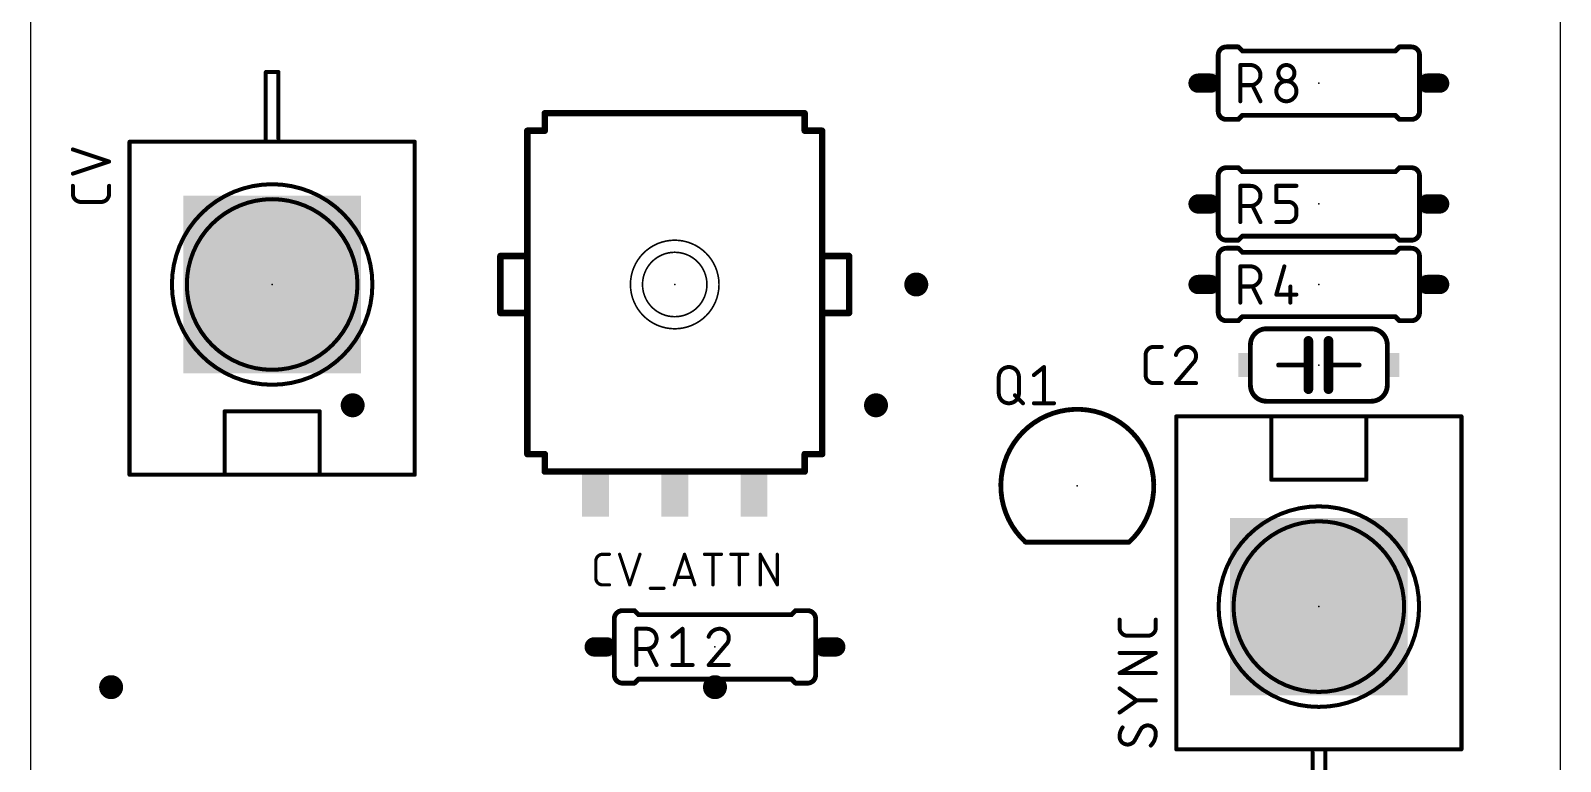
# Model space of a CAD drawing. Extents: x 0 to 48, y 0 to 102.
# Drawn here: x 0 to 48.26, y 51 to 74.05 of the extents above; entities that cross this region are included whole.
import ezdxf

# ---------------------------------------------------------------- set-up
doc = ezdxf.new("R2010")
doc.units = 0
for name, color, linetype in [('18', 110, 'CONTINUOUS'), ('20', 31, 'CONTINUOUS'), ('21', 253, 'CONTINUOUS'), ('23', 53, 'CONTINUOUS'), ('25', 253, 'CONTINUOUS'), ('41', 12, 'CONTINUOUS'), ('51', 253, 'CONTINUOUS')]:
    doc.layers.add(name, color=color, linetype=linetype)

# ---------------------------------------------------------------- blocks, each defined once
blk = doc.blocks.new('RECT')
blk.add_solid([(-0.5, -0.5), (0.5, -0.5), (-0.5, 0.5), (0.5, 0.5)])
blk = doc.blocks.new('ROUNDV')
at = {"const_width": 0.5}
blk.add_lwpolyline([(0, -0.25, 1), (0, 0.25, 1), (0, -0.25)], format="xyb", dxfattribs=at)

msp = doc.modelspace()

# ---------------------------------------------------------------- linework, layer by layer
at = {"layer": '20'}
for p, q in [((0, 99.06), (0, 0)), ((48.26, 0), (48.26, 99.06))]:
    msp.add_line(p, q, dxfattribs=at)
at = {"layer": '21'}
for points, const_width in [([(37.719, 73.533, 0.4142), (37.465, 73.279)], 0.1524), ([(37.719, 73.5711, 1), (37.719, 73.4949)], 0.0762), ([(37.719, 73.4949, 1), (37.719, 73.5711)], 0.0762), ([(38.1269, 73.5599, 1), (38.0731, 73.5061)], 0.0762), ([(38.1, 73.4949, 1), (38.1, 73.5711)], 0.0762), ([(38.227, 73.4441, 1), (38.227, 73.3679)], 0.0762), ([(38.2001, 73.3791, 1), (38.2539, 73.4329)], 0.0762), ([(43.0261, 73.4329, 1), (43.0799, 73.3791)], 0.0762), ([(43.053, 73.3679, 1), (43.053, 73.4441)], 0.0762), ([(43.18, 73.5711, 1), (43.18, 73.4949)], 0.0762), ([(43.2069, 73.5061, 1), (43.1531, 73.5599)], 0.0762), ([(43.815, 73.279, 0.4142), (43.561, 73.533)], 0.1524), ([(43.561, 73.5711, 1), (43.561, 73.4949)], 0.0762), ([(43.561, 73.4949, 1), (43.561, 73.5711)], 0.0762), ([(37.4269, 73.279, 1), (37.5031, 73.279)], 0.0762), ([(43.7769, 73.279, 1), (43.8531, 73.279)], 0.0762), ([(7.42, 72.7718, 1), (7.42, 72.7083)], 0.0635), ([(7.4517, 72.74, 1), (7.3883, 72.74)], 0.0635), ([(7.8518, 72.74, 1), (7.7883, 72.74)], 0.0635), ([(7.82, 72.7083, 1), (7.82, 72.7718)], 0.0635), ([(16.22, 71.4908, 1), (16.22, 71.3892)], 0.1016), ([(16.2708, 71.44, 1), (16.1692, 71.44)], 0.1016), ([(24.4708, 71.44, 1), (24.3692, 71.44)], 0.1016), ([(24.42, 71.3892, 1), (24.42, 71.4908)], 0.1016), ([(37.465, 71.501, 0.4142), (37.719, 71.247)], 0.1524), ([(37.5031, 71.501, 1), (37.4269, 71.501)], 0.0762), ([(38.227, 71.4121, 1), (38.227, 71.3359)], 0.0762), ([(38.2539, 71.3471, 1), (38.2001, 71.4009)], 0.0762), ([(43.0799, 71.4009, 1), (43.0261, 71.3471)], 0.0762), ([(43.053, 71.3359, 1), (43.053, 71.4121)], 0.0762), ([(43.561, 71.247, 0.4142), (43.815, 71.501)], 0.1524), ([(43.8531, 71.501, 1), (43.7769, 71.501)], 0.0762), ([(15.67, 70.9408, 1), (15.67, 70.8392)], 0.1016), ([(15.7208, 70.89, 1), (15.6192, 70.89)], 0.1016), ([(16.22, 70.8392, 1), (16.22, 70.9408)], 0.1016), ([(24.42, 70.9408, 1), (24.42, 70.8392)], 0.1016), ([(25.0208, 70.89, 1), (24.9192, 70.89)], 0.1016), ([(24.97, 70.8392, 1), (24.97, 70.9408)], 0.1016), ([(37.719, 71.2851, 1), (37.719, 71.2089)], 0.0762), ([(37.719, 71.2089, 1), (37.719, 71.2851)], 0.0762), ([(38.0731, 71.2739, 1), (38.1269, 71.2201)], 0.0762), ([(38.1, 71.2089, 1), (38.1, 71.2851)], 0.0762), ([(43.18, 71.2851, 1), (43.18, 71.2089)], 0.0762), ([(43.1531, 71.2201, 1), (43.2069, 71.2739)], 0.0762), ([(43.561, 71.2851, 1), (43.561, 71.2089)], 0.0762), ([(43.561, 71.2089, 1), (43.561, 71.2851)], 0.0762), ([(3.1518, 70.54, 1), (3.0882, 70.54)], 0.0635), ([(3.12, 70.5718, 1), (3.12, 70.5083)], 0.0635), ([(7.42, 70.5718, 1), (7.42, 70.5083)], 0.0635), ([(7.3883, 70.54, 1), (7.4517, 70.54)], 0.0635), ([(7.42, 70.5083, 1), (7.42, 70.5718)], 0.0635), ([(7.7883, 70.64, 1), (7.8518, 70.64)], 0.0635), ([(12.1518, 70.54, 1), (12.0883, 70.54)], 0.0635), ([(12.12, 70.5083, 1), (12.12, 70.5718)], 0.0635), ([(16.1692, 70.89, 1), (16.2708, 70.89)], 0.1016), ([(24.3692, 70.89, 1), (24.4708, 70.89)], 0.1016), ([(37.719, 69.723, 0.4142), (37.465, 69.469)], 0.1524), ([(37.4269, 69.469, 1), (37.5031, 69.469)], 0.0762), ([(37.719, 69.7611, 1), (37.719, 69.6849)], 0.0762), ([(37.719, 69.6849, 1), (37.719, 69.7611)], 0.0762), ([(38.1269, 69.7499, 1), (38.0731, 69.6961)], 0.0762), ([(38.1, 69.6849, 1), (38.1, 69.7611)], 0.0762), ([(38.227, 69.6341, 1), (38.227, 69.5579)], 0.0762), ([(38.2001, 69.5691, 1), (38.2539, 69.6229)], 0.0762), ([(43.0261, 69.6229, 1), (43.0799, 69.5691)], 0.0762), ([(43.053, 69.5579, 1), (43.053, 69.6341)], 0.0762), ([(43.18, 69.7611, 1), (43.18, 69.6849)], 0.0762), ([(43.2069, 69.6961, 1), (43.1531, 69.7499)], 0.0762), ([(43.815, 69.469, 0.4142), (43.561, 69.723)], 0.1524), ([(43.561, 69.7611, 1), (43.561, 69.6849)], 0.0762), ([(43.561, 69.6849, 1), (43.561, 69.7611)], 0.0762), ([(43.7769, 69.469, 1), (43.8531, 69.469)], 0.0762), ([(7.62, 62.8777, 1), (7.62, 69.2023, 1), (7.62, 62.8777)], 0.127), ([(7.62, 63.3493, 1), (7.62, 68.7307, 1), (7.62, 63.3493)], 0.127), ([(15.6192, 68.69, 1), (15.7208, 68.69)], 0.1016), ([(24.9192, 68.69, 1), (25.0208, 68.69)], 0.1016), ([(37.465, 67.691, 0.4142), (37.719, 67.437)], 0.1524), ([(37.5031, 67.691, 1), (37.4269, 67.691)], 0.0762), ([(38.227, 67.6021, 1), (38.227, 67.5259)], 0.0762), ([(38.2539, 67.5371, 1), (38.2001, 67.5909)], 0.0762), ([(43.0799, 67.5909, 1), (43.0261, 67.5371)], 0.0762), ([(43.053, 67.5259, 1), (43.053, 67.6021)], 0.0762), ([(43.561, 67.437, 0.4142), (43.815, 67.691)], 0.1524), ([(43.8531, 67.691, 1), (43.7769, 67.691)], 0.0762), ([(20.32, 64.643, 1), (20.32, 67.437, 1), (20.32, 64.643)], 0.0508), ([(20.32, 65.024, 1), (20.32, 67.056, 1), (20.32, 65.024)], 0.0508), ([(37.719, 67.183, 0.4142), (37.465, 66.929)], 0.1524), ([(37.719, 67.4751, 1), (37.719, 67.3989)], 0.0762), ([(37.719, 67.2211, 1), (37.719, 67.1449)], 0.0762), ([(37.719, 67.3989, 1), (37.719, 67.4751)], 0.0762), ([(37.719, 67.1449, 1), (37.719, 67.2211)], 0.0762), ([(38.0731, 67.4639, 1), (38.1269, 67.4101)], 0.0762), ([(38.1269, 67.2099, 1), (38.0731, 67.1561)], 0.0762), ([(38.1, 67.3989, 1), (38.1, 67.4751)], 0.0762), ([(38.1, 67.1449, 1), (38.1, 67.2211)], 0.0762), ([(38.227, 67.0941, 1), (38.227, 67.0179)], 0.0762), ([(38.2001, 67.0291, 1), (38.2539, 67.0829)], 0.0762), ([(43.0261, 67.0829, 1), (43.0799, 67.0291)], 0.0762), ([(43.053, 67.0179, 1), (43.053, 67.0941)], 0.0762), ([(43.18, 67.4751, 1), (43.18, 67.3989)], 0.0762), ([(43.18, 67.2211, 1), (43.18, 67.1449)], 0.0762), ([(43.1531, 67.4101, 1), (43.2069, 67.4639)], 0.0762), ([(43.2069, 67.1561, 1), (43.1531, 67.2099)], 0.0762), ([(43.561, 67.4751, 1), (43.561, 67.3989)], 0.0762), ([(43.815, 66.929, 0.4142), (43.561, 67.183)], 0.1524), ([(43.561, 67.2211, 1), (43.561, 67.1449)], 0.0762), ([(43.561, 67.3989, 1), (43.561, 67.4751)], 0.0762), ([(43.561, 67.1449, 1), (43.561, 67.2211)], 0.0762), ([(37.4269, 66.929, 1), (37.5031, 66.929)], 0.0762), ([(43.7769, 66.929, 1), (43.8531, 66.929)], 0.0762), ([(37.465, 65.151, 0.4142), (37.719, 64.897)], 0.1524), ([(37.5031, 65.151, 1), (37.4269, 65.151)], 0.0762), ([(43.561, 64.897, 0.4142), (43.815, 65.151)], 0.1524), ([(43.8531, 65.151, 1), (43.7769, 65.151)], 0.0762), ([(37.719, 64.9351, 1), (37.719, 64.8589)], 0.0762), ([(37.719, 64.8589, 1), (37.719, 64.9351)], 0.0762), ([(38.0731, 64.9239, 1), (38.1269, 64.8701)], 0.0762), ([(38.1, 64.8589, 1), (38.1, 64.9351)], 0.0762), ([(38.227, 65.0621, 1), (38.227, 64.9859)], 0.0762), ([(38.2539, 64.9971, 1), (38.2001, 65.0509)], 0.0762), ([(38.989, 64.643, 0.4142), (38.481, 64.135)], 0.1524), ([(38.989, 64.6811, 1), (38.989, 64.6049)], 0.0762), ([(38.989, 64.6049, 1), (38.989, 64.6811)], 0.0762), ([(42.799, 64.135, 0.4142), (42.291, 64.643)], 0.1524), ([(42.291, 64.6811, 1), (42.291, 64.6049)], 0.0762), ([(42.291, 64.6049, 1), (42.291, 64.6811)], 0.0762), ([(43.0799, 65.0509, 1), (43.0261, 64.9971)], 0.0762), ([(43.053, 64.9859, 1), (43.053, 65.0621)], 0.0762), ([(43.18, 64.9351, 1), (43.18, 64.8589)], 0.0762), ([(43.1531, 64.8701, 1), (43.2069, 64.9239)], 0.0762), ([(43.561, 64.9351, 1), (43.561, 64.8589)], 0.0762), ([(43.561, 64.8589, 1), (43.561, 64.9351)], 0.0762), ([(40.386, 64.262, 1), (40.2336, 64.262)], 0.1524), ([(41.021, 64.262, 1), (40.8686, 64.262)], 0.1524), ([(15.7208, 63.89, 1), (15.6192, 63.89)], 0.1016), ([(25.0208, 63.89, 1), (24.9192, 63.89)], 0.1016), ([(38.4429, 64.135, 1), (38.5191, 64.135)], 0.0762), ([(42.7609, 64.135, 1), (42.8371, 64.135)], 0.0762), ([(39.37, 63.5381, 1), (39.37, 63.4619)], 0.0762), ([(40.386, 63.5, 1), (40.2336, 63.5)], 0.1524), ([(40.2336, 63.5, 1), (40.386, 63.5)], 0.1524), ([(40.3098, 63.4619, 1), (40.3098, 63.5381)], 0.0762), ([(41.021, 63.5, 1), (40.8686, 63.5)], 0.1524), ([(40.8686, 63.5, 1), (41.021, 63.5)], 0.1524), ([(40.9448, 63.5381, 1), (40.9448, 63.4619)], 0.0762), ([(41.91, 63.4619, 1), (41.91, 63.5381)], 0.0762), ([(38.481, 62.865, 0.4142), (38.989, 62.357)], 0.1524), ([(38.5191, 62.865, 1), (38.4429, 62.865)], 0.0762), ([(40.2336, 62.738, 1), (40.386, 62.738)], 0.1524), ([(40.8686, 62.738, 1), (41.021, 62.738)], 0.1524), ([(42.291, 62.357, 0.4142), (42.799, 62.865)], 0.1524), ([(42.8371, 62.865, 1), (42.7609, 62.865)], 0.0762), ([(38.989, 62.3951, 1), (38.989, 62.3189)], 0.0762), ([(38.989, 62.3189, 1), (38.989, 62.3951)], 0.0762), ([(42.291, 62.3951, 1), (42.291, 62.3189)], 0.0762), ([(42.291, 62.3189, 1), (42.291, 62.3951)], 0.0762), ([(6.12, 62.0718, 1), (6.12, 62.0083)], 0.0635), ([(6.1517, 62.04, 1), (6.0883, 62.04)], 0.0635), ([(9.1518, 62.04, 1), (9.0883, 62.04)], 0.0635), ([(9.12, 62.0083, 1), (9.12, 62.0718)], 0.0635), ([(32.0511, 61.8998, 0.5417), (31.389, 57.912)], 0.1524), ([(32.0664, 61.8649, 1), (32.0358, 61.9347)], 0.0762), ([(34.651, 57.912, 0.5417), (33.9889, 61.8998)], 0.1524), ([(34.0042, 61.9347, 1), (33.9736, 61.8649)], 0.0762), ([(36.1718, 61.88, 1), (36.1082, 61.88)], 0.0635), ([(36.14, 61.9118, 1), (36.14, 61.8483)], 0.0635), ([(39.1718, 61.88, 1), (39.1082, 61.88)], 0.0635), ([(39.14, 61.9118, 1), (39.14, 61.8483)], 0.0635), ([(39.14, 61.8483, 1), (39.14, 61.9118)], 0.0635), ([(42.1718, 61.88, 1), (42.1082, 61.88)], 0.0635), ([(42.14, 61.9118, 1), (42.14, 61.8483)], 0.0635), ([(42.14, 61.8483, 1), (42.14, 61.9118)], 0.0635), ([(45.1718, 61.88, 1), (45.1082, 61.88)], 0.0635), ([(45.14, 61.8483, 1), (45.14, 61.9118)], 0.0635), ([(15.67, 60.7408, 1), (15.67, 60.6392)], 0.1016), ([(15.6192, 60.69, 1), (15.7208, 60.69)], 0.1016), ([(16.2708, 60.69, 1), (16.1692, 60.69)], 0.1016), ([(16.22, 60.6392, 1), (16.22, 60.7408)], 0.1016), ([(24.42, 60.7408, 1), (24.42, 60.6392)], 0.1016), ([(24.4708, 60.69, 1), (24.3692, 60.69)], 0.1016), ([(24.9192, 60.69, 1), (25.0208, 60.69)], 0.1016), ([(24.97, 60.6392, 1), (24.97, 60.7408)], 0.1016), ([(3.0882, 60.04, 1), (3.1518, 60.04)], 0.0635), ([(3.12, 60.0718, 1), (3.12, 60.0083)], 0.0635), ([(6.12, 60.0718, 1), (6.12, 60.0083)], 0.0635), ([(6.0883, 60.04, 1), (6.1517, 60.04)], 0.0635), ([(6.12, 60.0083, 1), (6.12, 60.0718)], 0.0635), ([(9.12, 60.0718, 1), (9.12, 60.0083)], 0.0635), ([(9.0883, 60.04, 1), (9.1518, 60.04)], 0.0635), ([(9.12, 60.0083, 1), (9.12, 60.0718)], 0.0635), ([(12.0883, 60.04, 1), (12.1518, 60.04)], 0.0635), ([(12.12, 60.0083, 1), (12.12, 60.0718)], 0.0635), ([(16.22, 60.1908, 1), (16.22, 60.0892)], 0.1016), ([(16.1692, 60.14, 1), (16.2708, 60.14)], 0.1016), ([(24.3692, 60.14, 1), (24.4708, 60.14)], 0.1016), ([(24.42, 60.0892, 1), (24.42, 60.1908)], 0.1016), ([(39.1082, 59.88, 1), (39.1718, 59.88)], 0.0635), ([(39.14, 59.9118, 1), (39.14, 59.8483)], 0.0635), ([(42.1082, 59.88, 1), (42.1718, 59.88)], 0.0635), ([(42.14, 59.8483, 1), (42.14, 59.9118)], 0.0635), ([(40.64, 52.7177, 1), (40.64, 59.0423, 1), (40.64, 52.7177)], 0.127), ([(40.64, 53.1893, 1), (40.64, 58.5707, 1), (40.64, 53.1893)], 0.127), ([(31.389, 57.9501, 1), (31.389, 57.8739)], 0.0762), ([(31.3632, 57.8839, 1), (31.4148, 57.9401)], 0.0762), ([(34.6252, 57.9401, 1), (34.6768, 57.8839)], 0.0762), ([(34.651, 57.8739, 1), (34.651, 57.9501)], 0.0762), ([(18.669, 55.753, 0.4142), (18.415, 55.499)], 0.1524), ([(18.3769, 55.499, 1), (18.4531, 55.499)], 0.0762), ([(18.669, 55.7911, 1), (18.669, 55.7149)], 0.0762), ([(18.669, 55.7149, 1), (18.669, 55.7911)], 0.0762), ([(19.0769, 55.7799, 1), (19.0231, 55.7261)], 0.0762), ([(19.05, 55.7149, 1), (19.05, 55.7911)], 0.0762), ([(19.177, 55.6641, 1), (19.177, 55.5879)], 0.0762), ([(19.1501, 55.5991, 1), (19.2039, 55.6529)], 0.0762), ([(23.9761, 55.6529, 1), (24.0299, 55.5991)], 0.0762), ([(24.003, 55.5879, 1), (24.003, 55.6641)], 0.0762), ([(24.13, 55.7911, 1), (24.13, 55.7149)], 0.0762), ([(24.1569, 55.7261, 1), (24.1031, 55.7799)], 0.0762), ([(24.765, 55.499, 0.4142), (24.511, 55.753)], 0.1524), ([(24.511, 55.7911, 1), (24.511, 55.7149)], 0.0762), ([(24.511, 55.7149, 1), (24.511, 55.7911)], 0.0762), ([(24.7269, 55.499, 1), (24.8031, 55.499)], 0.0762), ([(18.415, 53.721, 0.4142), (18.669, 53.467)], 0.1524), ([(18.4531, 53.721, 1), (18.3769, 53.721)], 0.0762), ([(19.177, 53.6321, 1), (19.177, 53.5559)], 0.0762), ([(19.2039, 53.5671, 1), (19.1501, 53.6209)], 0.0762), ([(24.0299, 53.6209, 1), (23.9761, 53.5671)], 0.0762), ([(24.003, 53.5559, 1), (24.003, 53.6321)], 0.0762), ([(24.511, 53.467, 0.4142), (24.765, 53.721)], 0.1524), ([(24.8031, 53.721, 1), (24.7269, 53.721)], 0.0762), ([(18.669, 53.5051, 1), (18.669, 53.4289)], 0.0762), ([(18.669, 53.4289, 1), (18.669, 53.5051)], 0.0762), ([(19.0231, 53.4939, 1), (19.0769, 53.4401)], 0.0762), ([(19.05, 53.4289, 1), (19.05, 53.5051)], 0.0762), ([(24.13, 53.5051, 1), (24.13, 53.4289)], 0.0762), ([(24.1031, 53.4401, 1), (24.1569, 53.4939)], 0.0762), ([(24.511, 53.5051, 1), (24.511, 53.4289)], 0.0762), ([(24.511, 53.4289, 1), (24.511, 53.5051)], 0.0762), ([(36.1082, 51.38, 1), (36.1718, 51.38)], 0.0635), ([(36.14, 51.4118, 1), (36.14, 51.3483)], 0.0635), ([(40.4718, 51.28, 1), (40.4083, 51.28)], 0.0635), ([(40.84, 51.4118, 1), (40.84, 51.3483)], 0.0635), ([(40.8718, 51.38, 1), (40.8083, 51.38)], 0.0635), ([(40.84, 51.3483, 1), (40.84, 51.4118)], 0.0635), ([(45.1082, 51.38, 1), (45.1718, 51.38)], 0.0635), ([(45.14, 51.3483, 1), (45.14, 51.4118)], 0.0635)]:
    msp.add_lwpolyline(points, format="xyb", dxfattribs=dict(at, const_width=const_width))
for points, const_width in [([(37.719, 73.533), (38.1, 73.533)], 0.1524), ([(38.227, 73.406), (38.1, 73.533)], 0.1524), ([(43.053, 73.406), (38.227, 73.406)], 0.1524), ([(43.053, 73.406), (43.18, 73.533)], 0.1524), ([(43.561, 73.533), (43.18, 73.533)], 0.1524), ([(7.82, 72.74), (7.42, 72.74)], 0.127), ([(7.42, 72.74), (7.42, 70.54)], 0.127), ([(7.82, 70.64), (7.82, 72.74)], 0.127), ([(16.22, 71.44), (24.42, 71.44)], 0.2032), ([(16.22, 71.44), (16.22, 70.89)], 0.2032), ([(24.42, 70.89), (24.42, 71.44)], 0.2032), ([(38.227, 71.374), (38.1, 71.247)], 0.1524), ([(43.053, 71.374), (38.227, 71.374)], 0.1524), ([(43.053, 71.374), (43.18, 71.247)], 0.1524), ([(16.22, 70.89), (15.67, 70.89)], 0.2032), ([(15.67, 68.69), (15.67, 70.89)], 0.2032), ([(24.97, 70.89), (24.42, 70.89)], 0.2032), ([(24.97, 70.89), (24.97, 68.69)], 0.2032), ([(37.719, 71.247), (38.1, 71.247)], 0.1524), ([(43.561, 71.247), (43.18, 71.247)], 0.1524), ([(7.42, 70.54), (3.12, 70.54)], 0.127), ([(3.12, 70.54), (3.12, 60.04)], 0.127), ([(12.12, 70.54), (7.42, 70.54)], 0.127), ([(12.12, 60.04), (12.12, 70.54)], 0.127), ([(37.719, 69.723), (38.1, 69.723)], 0.1524), ([(38.227, 69.596), (38.1, 69.723)], 0.1524), ([(38.227, 69.596), (43.053, 69.596)], 0.1524), ([(43.053, 69.596), (43.18, 69.723)], 0.1524), ([(43.561, 69.723), (43.18, 69.723)], 0.1524), ([(38.227, 67.564), (38.1, 67.437)], 0.1524), ([(38.227, 67.564), (43.053, 67.564)], 0.1524), ([(43.053, 67.564), (43.18, 67.437)], 0.1524), ([(37.719, 67.437), (38.1, 67.437)], 0.1524), ([(37.719, 67.183), (38.1, 67.183)], 0.1524), ([(38.227, 67.056), (38.1, 67.183)], 0.1524), ([(38.227, 67.056), (43.053, 67.056)], 0.1524), ([(43.053, 67.056), (43.18, 67.183)], 0.1524), ([(43.561, 67.437), (43.18, 67.437)], 0.1524), ([(43.561, 67.183), (43.18, 67.183)], 0.1524), ([(37.719, 64.897), (38.1, 64.897)], 0.1524), ([(38.227, 65.024), (38.1, 64.897)], 0.1524), ([(38.227, 65.024), (43.053, 65.024)], 0.1524), ([(38.989, 64.643), (42.291, 64.643)], 0.1524), ([(43.053, 65.024), (43.18, 64.897)], 0.1524), ([(43.561, 64.897), (43.18, 64.897)], 0.1524), ([(40.3098, 63.5), (40.3098, 64.262)], 0.3048), ([(40.9448, 63.5), (40.9448, 64.262)], 0.3048), ([(15.67, 60.69), (15.67, 63.89)], 0.2032), ([(24.97, 63.89), (24.97, 60.69)], 0.2032), ([(39.37, 63.5), (40.3098, 63.5)], 0.1524), ([(40.3098, 62.738), (40.3098, 63.5)], 0.3048), ([(40.9448, 62.738), (40.9448, 63.5)], 0.3048), ([(41.91, 63.5), (40.9448, 63.5)], 0.1524), ([(38.989, 62.357), (42.291, 62.357)], 0.1524), ([(9.12, 62.04), (6.12, 62.04)], 0.127), ([(6.12, 62.04), (6.12, 60.04)], 0.127), ([(9.12, 60.04), (9.12, 62.04)], 0.127), ([(36.14, 61.88), (39.14, 61.88)], 0.127), ([(36.14, 61.88), (36.14, 51.38)], 0.127), ([(39.14, 61.88), (42.14, 61.88)], 0.127), ([(39.14, 61.88), (39.14, 59.88)], 0.127), ([(42.14, 61.88), (45.14, 61.88)], 0.127), ([(42.14, 59.88), (42.14, 61.88)], 0.127), ([(45.14, 51.38), (45.14, 61.88)], 0.127), ([(15.67, 60.69), (16.22, 60.69)], 0.2032), ([(16.22, 60.69), (16.22, 60.14)], 0.2032), ([(24.42, 60.69), (24.97, 60.69)], 0.2032), ([(24.42, 60.14), (24.42, 60.69)], 0.2032), ([(6.12, 60.04), (3.12, 60.04)], 0.127), ([(9.12, 60.04), (6.12, 60.04)], 0.127), ([(12.12, 60.04), (9.12, 60.04)], 0.127), ([(24.42, 60.14), (16.22, 60.14)], 0.2032), ([(39.14, 59.88), (42.14, 59.88)], 0.127), ([(31.389, 57.912), (34.651, 57.912)], 0.1524), ([(18.669, 55.753), (19.05, 55.753)], 0.1524), ([(19.177, 55.626), (19.05, 55.753)], 0.1524), ([(19.177, 55.626), (24.003, 55.626)], 0.1524), ([(24.003, 55.626), (24.13, 55.753)], 0.1524), ([(24.511, 55.753), (24.13, 55.753)], 0.1524), ([(19.177, 53.594), (19.05, 53.467)], 0.1524), ([(19.177, 53.594), (24.003, 53.594)], 0.1524), ([(24.003, 53.594), (24.13, 53.467)], 0.1524), ([(18.669, 53.467), (19.05, 53.467)], 0.1524), ([(24.511, 53.467), (24.13, 53.467)], 0.1524), ([(36.14, 51.38), (40.84, 51.38)], 0.127), ([(40.44, 51.28), (40.44, 49.18)], 0.127), ([(40.84, 51.38), (45.14, 51.38)], 0.127), ([(40.84, 49.18), (40.84, 51.38)], 0.127)]:
    msp.add_lwpolyline(points, dxfattribs=dict(at, const_width=const_width))
at = {"layer": '23'}
for p in [(40.64, 72.39), (40.64, 68.58), (7.62, 66.04), (20.32, 66.04), (40.64, 66.04), (40.64, 63.5), (33.02, 59.69), (40.64, 55.88), (21.59, 54.61)]:
    msp.add_point(p, dxfattribs=at)
at = {"layer": '25'}
for points, const_width in [([(38.1953, 72.9615, 1), (38.1317, 72.9615)], 0.0635), ([(38.1635, 72.9933, 1), (38.1635, 72.9297)], 0.0635), ([(38.481, 72.9933, 1), (38.481, 72.9297)], 0.0635), ([(38.481, 72.3265, 1), (38.481, 72.9615)], 0.127), ([(38.481, 72.9297, 1), (38.481, 72.9933)], 0.0635), ([(39.8697, 72.7075, 1), (39.3617, 72.7075)], 0.127), ([(38.1635, 72.3583, 1), (38.1635, 72.2948)], 0.0635), ([(38.481, 72.3583, 1), (38.481, 72.2948)], 0.0635), ([(38.481, 72.2948, 1), (38.481, 72.3583)], 0.0635), ([(38.5729, 72.3407, 1), (38.5161, 72.3123)], 0.0635), ([(39.9332, 72.136, 1), (39.2982, 72.136)], 0.127), ([(39.3617, 72.7075, 1), (39.8697, 72.7075)], 0.127), ([(39.3935, 72.7075, 1), (39.33, 72.7075)], 0.0635), ([(39.33, 72.7075, 1), (39.3935, 72.7075)], 0.0635), ([(39.9015, 72.7075, 1), (39.838, 72.7075)], 0.0635), ([(39.838, 72.7075, 1), (39.9015, 72.7075)], 0.0635), ([(39.2982, 72.136, 1), (39.9332, 72.136)], 0.127), ([(39.33, 72.136, 1), (39.2665, 72.136)], 0.0635), ([(39.2665, 72.136, 1), (39.33, 72.136)], 0.0635), ([(39.965, 72.136, 1), (39.9015, 72.136)], 0.0635), ([(39.9015, 72.136, 1), (39.965, 72.136)], 0.0635), ([(38.1317, 71.8185, 1), (38.1953, 71.8185)], 0.0635), ([(38.7701, 71.8043, 1), (38.8269, 71.8327)], 0.0635), ([(1.3435, 70.3284, 1), (1.3235, 70.2681)], 0.0635), ([(2.4665, 69.8871, 1), (2.4865, 69.9474)], 0.0635), ([(2.4865, 69.8871, 1), (2.4665, 69.9474)], 0.0635), ([(1.3235, 69.5664, 1), (1.3435, 69.5061)], 0.0635), ([(1.3653, 69.1515, 1), (1.3018, 69.1515)], 0.0635), ([(2.5083, 69.1515, 1), (2.4447, 69.1515)], 0.0635), ([(38.1953, 69.1515, 1), (38.1317, 69.1515)], 0.0635), ([(38.1635, 69.1833, 1), (38.1635, 69.1197)], 0.0635), ([(38.481, 69.1833, 1), (38.481, 69.1197)], 0.0635), ([(38.481, 68.5165, 1), (38.481, 69.1515)], 0.127), ([(38.481, 69.1197, 1), (38.481, 69.1833)], 0.0635), ([(39.2982, 69.1833, 1), (39.2982, 69.1197)], 0.0635), ([(39.33, 69.1515, 1), (39.2665, 69.1515)], 0.0635), ([(39.9332, 69.1197, 1), (39.9332, 69.1833)], 0.0635), ([(1.3335, 68.8975, 0.4142), (1.5875, 68.6435)], 0.127), ([(1.3653, 68.8975, 1), (1.3018, 68.8975)], 0.0635), ([(1.3018, 68.8975, 1), (1.3653, 68.8975)], 0.0635), ([(1.5875, 68.6753, 1), (1.5875, 68.6118)], 0.0635), ([(1.5875, 68.6118, 1), (1.5875, 68.6753)], 0.0635), ([(2.2225, 68.6435, 0.4142), (2.4765, 68.8975)], 0.127), ([(2.2225, 68.6753, 1), (2.2225, 68.6118)], 0.0635), ([(2.2225, 68.6118, 1), (2.2225, 68.6753)], 0.0635), ([(2.5083, 68.8975, 1), (2.4447, 68.8975)], 0.0635), ([(2.4447, 68.8975, 1), (2.5083, 68.8975)], 0.0635), ([(38.1635, 68.5483, 1), (38.1635, 68.4848)], 0.0635), ([(38.481, 68.5483, 1), (38.481, 68.4848)], 0.0635), ([(38.481, 68.4848, 1), (38.481, 68.5483)], 0.0635), ([(38.5729, 68.5307, 1), (38.5161, 68.5023)], 0.0635), ([(39.2982, 68.6753, 1), (39.2982, 68.6118)], 0.0635), ([(39.2665, 68.6435, 1), (39.33, 68.6435)], 0.0635), ([(39.9332, 68.3895, 0.4142), (39.6792, 68.6435)], 0.127), ([(39.6792, 68.6753, 1), (39.6792, 68.6118)], 0.0635), ([(39.6792, 68.6118, 1), (39.6792, 68.6753)], 0.0635), ([(38.7701, 67.9943, 1), (38.8269, 68.0227)], 0.0635), ([(39.2982, 68.0403, 1), (39.2982, 67.9767)], 0.0635), ([(39.6792, 68.0403, 1), (39.6792, 67.9767)], 0.0635), ([(39.6792, 68.0085, 0.4142), (39.9332, 68.2625)], 0.127), ([(39.6792, 67.9767, 1), (39.6792, 68.0403)], 0.0635), ([(39.965, 68.3895, 1), (39.9015, 68.3895)], 0.0635), ([(39.9015, 68.3895, 1), (39.965, 68.3895)], 0.0635), ([(39.965, 68.2625, 1), (39.9015, 68.2625)], 0.0635), ([(39.9015, 68.2625, 1), (39.965, 68.2625)], 0.0635), ([(38.1317, 68.0085, 1), (38.1953, 68.0085)], 0.0635), ([(38.1953, 66.6115, 1), (38.1317, 66.6115)], 0.0635), ([(38.1635, 66.6433, 1), (38.1635, 66.5798)], 0.0635), ([(38.481, 65.9765, 1), (38.481, 66.6115)], 0.127), ([(38.481, 66.6433, 1), (38.481, 66.5798)], 0.0635), ([(38.481, 66.5798, 1), (38.481, 66.6433)], 0.0635), ([(39.5827, 66.6028, 1), (39.5217, 66.6202)], 0.0635), ([(38.1635, 66.0083, 1), (38.1635, 65.9447)], 0.0635), ([(38.481, 66.0083, 1), (38.481, 65.9447)], 0.0635), ([(38.481, 65.9447, 1), (38.481, 66.0083)], 0.0635), ([(38.5729, 65.9907, 1), (38.5161, 65.9623)], 0.0635), ([(39.2982, 65.7542, 1), (39.2982, 65.6907)], 0.0635), ([(39.2677, 65.7312, 1), (39.3287, 65.7138)], 0.0635), ([(39.7745, 65.9765, 1), (39.711, 65.9765)], 0.0635), ([(39.9332, 65.6907, 1), (39.9332, 65.7542)], 0.0635), ([(38.1317, 65.4685, 1), (38.1953, 65.4685)], 0.0635), ([(38.7701, 65.4543, 1), (38.8269, 65.4827)], 0.0635), ([(39.711, 65.4685, 1), (39.7745, 65.4685)], 0.0635), ([(35.4293, 64.0715, 0.4142), (35.1753, 63.8175)], 0.127), ([(35.207, 63.8175, 1), (35.1435, 63.8175)], 0.0635), ([(35.1435, 63.8175, 1), (35.207, 63.8175)], 0.0635), ([(35.4293, 64.1033, 1), (35.4293, 64.0397)], 0.0635), ([(35.4293, 64.0397, 1), (35.4293, 64.1033)], 0.0635), ([(35.6833, 64.0397, 1), (35.6833, 64.1033)], 0.0635), ([(36.4808, 64.0715, 0.3252), (36.1315, 63.8175)], 0.127), ([(36.1013, 63.8273, 1), (36.1617, 63.8077)], 0.0635), ([(36.4808, 64.1033, 1), (36.4808, 64.0397)], 0.0635), ([(36.7665, 63.7858, 0.4142), (36.4808, 64.0715)], 0.127), ([(36.4807, 64.0397, 1), (36.4808, 64.1033)], 0.0635), ([(36.6713, 63.5635, 0.2053), (36.7665, 63.7858)], 0.127), ([(36.7347, 63.7858, 1), (36.7983, 63.7858)], 0.0635), ([(36.7982, 63.7858, 1), (36.7348, 63.7857)], 0.0635), ([(31.1785, 63.119, 1), (30.5435, 63.119)], 0.127), ([(31.6297, 63.2073, 1), (31.6694, 63.1577)], 0.0635), ([(31.9988, 63.4365, 1), (31.9353, 63.4365)], 0.0635), ([(31.9869, 63.4117, 1), (31.9472, 63.4613)], 0.0635), ([(35.1753, 63.1825, 0.4142), (35.4293, 62.9285)], 0.127), ([(35.207, 63.1825, 1), (35.1435, 63.1825)], 0.0635), ([(36.6494, 63.5865, 1), (36.6931, 63.5405)], 0.0635), ([(36.6954, 63.5429, 1), (36.6471, 63.5841)], 0.0635), ([(30.5753, 63.119, 1), (30.5118, 63.119)], 0.0635), ([(30.5118, 63.119, 1), (30.5753, 63.119)], 0.0635), ([(31.2103, 63.119, 1), (31.1468, 63.119)], 0.0635), ([(31.1468, 63.119, 1), (31.2103, 63.119)], 0.0635), ([(35.1435, 63.1825, 1), (35.207, 63.1825)], 0.0635), ([(35.4293, 62.9603, 1), (35.4293, 62.8967)], 0.0635), ([(35.4293, 62.8967, 1), (35.4293, 62.9603)], 0.0635), ([(35.6833, 62.8967, 1), (35.6833, 62.9603)], 0.0635), ([(36.1315, 62.9603, 1), (36.1315, 62.8967)], 0.0635), ([(36.1073, 62.9491, 1), (36.1557, 62.9079)], 0.0635), ([(36.7665, 62.8967, 1), (36.7665, 62.9603)], 0.0635), ([(30.5435, 62.611, 1), (31.1785, 62.611)], 0.127), ([(30.5753, 62.611, 1), (30.5118, 62.611)], 0.0635), ([(30.5118, 62.611, 1), (30.5753, 62.611)], 0.0635), ([(31.074, 62.57, 1), (31.029, 62.525)], 0.0635), ([(31.2103, 62.611, 1), (31.1468, 62.611)], 0.0635), ([(31.1468, 62.611, 1), (31.2103, 62.611)], 0.0635), ([(31.283, 62.271, 1), (31.328, 62.316)], 0.0635), ([(31.6496, 62.3253, 1), (31.6496, 62.2617)], 0.0635), ([(31.9353, 62.2935, 1), (31.9988, 62.2935)], 0.0635), ([(32.2846, 62.2617, 1), (32.2846, 62.3253)], 0.0635), ([(18.0453, 57.531, 0.4142), (17.8308, 57.3165)], 0.1016), ([(18.0453, 57.5564, 1), (18.0453, 57.5056)], 0.0508), ([(18.0453, 57.5056, 1), (18.0453, 57.5564)], 0.0508), ([(18.2598, 57.5056, 1), (18.2598, 57.5564)], 0.0508), ([(18.6044, 57.539, 1), (18.5562, 57.523)], 0.0508), ([(19.2479, 57.523, 1), (19.1997, 57.539)], 0.0508), ([(20.6544, 57.539, 1), (20.6062, 57.523)], 0.0508), ([(20.6544, 57.523, 1), (20.6062, 57.539)], 0.0508), ([(21.2583, 57.5564, 1), (21.2583, 57.5056)], 0.0508), ([(21.5518, 57.531, 1), (21.501, 57.531)], 0.0508), ([(21.7945, 57.5056, 1), (21.7945, 57.5564)], 0.0508), ([(22.0904, 57.5564, 1), (22.0904, 57.5056)], 0.0508), ([(22.3839, 57.531, 1), (22.3331, 57.531)], 0.0508), ([(22.6266, 57.5056, 1), (22.6266, 57.5564)], 0.0508), ([(23.0439, 57.531, 1), (22.9931, 57.531)], 0.0508), ([(23.0407, 57.5433, 1), (22.9963, 57.5187)], 0.0508), ([(23.5801, 57.531, 1), (23.5293, 57.531)], 0.0508), ([(17.8562, 57.3165, 1), (17.8054, 57.3165)], 0.0508), ([(17.8054, 57.3165, 1), (17.8562, 57.3165)], 0.0508), ([(17.8308, 56.7803, 0.4142), (18.0453, 56.5658)], 0.1016), ([(17.8562, 56.7803, 1), (17.8054, 56.7803)], 0.0508), ([(17.8054, 56.7803, 1), (17.8562, 56.7803)], 0.0508), ([(18.0453, 56.5912, 1), (18.0453, 56.5404)], 0.0508), ([(18.0453, 56.5404, 1), (18.0453, 56.5912)], 0.0508), ([(18.2598, 56.5404, 1), (18.2598, 56.5912)], 0.0508), ([(18.878, 56.5738, 1), (18.9262, 56.5578)], 0.0508), ([(18.878, 56.5578, 1), (18.9262, 56.5738)], 0.0508), ([(19.5517, 56.484, 1), (19.5517, 56.4332)], 0.0508), ([(19.9807, 56.4332, 1), (19.9807, 56.484)], 0.0508), ([(20.2844, 56.5738, 1), (20.3326, 56.5578)], 0.0508), ([(20.389, 56.8325, 1), (20.389, 56.7817)], 0.0508), ([(20.8716, 56.7817, 1), (20.8716, 56.8325)], 0.0508), ([(20.9279, 56.5578, 1), (20.9761, 56.5738)], 0.0508), ([(21.501, 56.5658, 1), (21.5518, 56.5658)], 0.0508), ([(22.3331, 56.5658, 1), (22.3839, 56.5658)], 0.0508), ([(22.9931, 56.5658, 1), (23.0439, 56.5658)], 0.0508), ([(23.5293, 56.5658, 1), (23.5801, 56.5658)], 0.0508), ([(23.5325, 56.5535, 1), (23.5769, 56.5781)], 0.0508), ([(34.3853, 55.4699, 1), (34.3218, 55.4699)], 0.0635), ([(35.5283, 55.4699, 1), (35.4648, 55.4699)], 0.0635), ([(19.1135, 55.2133, 1), (19.1135, 55.1497)], 0.0635), ([(19.1453, 55.1815, 1), (19.0818, 55.1815)], 0.0635), ([(19.431, 54.5465, 1), (19.431, 55.1815)], 0.127), ([(19.431, 55.2133, 1), (19.431, 55.1497)], 0.0635), ([(19.431, 55.1497, 1), (19.431, 55.2133)], 0.0635), ([(20.5975, 55.1815, 1), (20.534, 55.1815)], 0.0635), ([(20.5855, 55.1567, 1), (20.5459, 55.2063)], 0.0635), ([(21.7405, 55.1815, 0.3252), (21.3912, 54.9275)], 0.127), ([(22.0262, 54.8957, 0.4142), (21.7405, 55.1815)], 0.127), ([(21.7405, 55.2133, 1), (21.7405, 55.1497)], 0.0635), ([(21.7405, 55.1497, 1), (21.7405, 55.2133)], 0.0635), ([(34.3535, 55.2159, 0.4142), (34.6075, 54.9619)], 0.127), ([(34.3853, 55.2159, 1), (34.3218, 55.2159)], 0.0635), ([(34.3218, 55.2159, 1), (34.3853, 55.2159)], 0.0635), ([(34.6075, 54.9936, 1), (34.6075, 54.9301)], 0.0635), ([(34.6075, 54.9301, 1), (34.6075, 54.9936)], 0.0635), ([(35.2425, 54.9619, 0.4142), (35.4965, 55.2159)], 0.127), ([(35.2425, 54.9936, 1), (35.2425, 54.9301)], 0.0635), ([(35.2425, 54.9301, 1), (35.2425, 54.9936)], 0.0635), ([(35.5283, 55.2159, 1), (35.4648, 55.2159)], 0.0635), ([(35.4648, 55.2159, 1), (35.5283, 55.2159)], 0.0635), ([(19.1135, 54.5783, 1), (19.1135, 54.5147)], 0.0635), ([(19.431, 54.5783, 1), (19.431, 54.5147)], 0.0635), ([(19.431, 54.5147, 1), (19.431, 54.5783)], 0.0635), ([(19.5229, 54.5607, 1), (19.4661, 54.5323)], 0.0635), ([(20.2284, 54.9523, 1), (20.268, 54.9027)], 0.0635), ([(21.361, 54.9373, 1), (21.4214, 54.9177)], 0.0635), ([(21.931, 54.6735, 0.2053), (22.0262, 54.8957)], 0.127), ([(21.9091, 54.6965, 1), (21.9529, 54.6505)], 0.0635), ([(21.9552, 54.6529, 1), (21.9068, 54.6941)], 0.0635), ([(22.058, 54.8958, 1), (21.9945, 54.8957)], 0.0635), ([(21.9945, 54.8957, 1), (22.058, 54.8957)], 0.0635), ([(19.0818, 54.0385, 1), (19.1453, 54.0385)], 0.0635), ([(19.7201, 54.0243, 1), (19.7769, 54.0527)], 0.0635), ([(20.2482, 54.0703, 1), (20.2482, 54.0067)], 0.0635), ([(20.534, 54.0385, 1), (20.5975, 54.0385)], 0.0635), ([(20.8832, 54.0067, 1), (20.8832, 54.0703)], 0.0635), ([(21.3912, 54.0703, 1), (21.3912, 54.0067)], 0.0635), ([(21.367, 54.0591, 1), (21.4154, 54.0179)], 0.0635), ([(22.0262, 54.0067, 1), (22.0262, 54.0703)], 0.0635), ([(34.3535, 54.4513, 1), (34.3535, 54.3877)], 0.0635), ([(35.5119, 54.3917, 1), (35.4811, 54.4473)], 0.0635), ([(35.4965, 54.3877, 1), (35.4965, 54.4513)], 0.0635), ([(34.3535, 53.8163, 1), (34.3535, 53.7527)], 0.0635), ([(34.3381, 53.8123, 1), (34.3689, 53.7567)], 0.0635), ([(35.4965, 53.7527, 1), (35.4965, 53.8163)], 0.0635), ([(34.3718, 53.3278, 1), (34.3352, 53.276)], 0.0635), ([(34.8933, 52.9527, 1), (34.8933, 52.8892)], 0.0635), ([(34.9116, 52.895, 1), (34.8749, 52.9468)], 0.0635), ([(34.8749, 52.895, 1), (34.9116, 52.9468)], 0.0635), ([(35.4965, 52.8892, 1), (35.4965, 52.9527)], 0.0635), ([(34.3352, 52.5658, 1), (34.3718, 52.514)], 0.0635), ([(34.4488, 52.07, 0.1623), (34.3535, 51.7843)], 0.127), ([(34.4741, 52.0509, 1), (34.4234, 52.0891)], 0.0635), ([(35.2425, 52.1335, 0.2656), (35.0203, 52.0065)], 0.127), ([(35.2425, 52.1653, 1), (35.2425, 52.1018)], 0.0635), ([(35.4965, 51.8795, 0.4142), (35.2425, 52.1335)], 0.127), ([(35.2425, 52.1018, 1), (35.2425, 52.1653)], 0.0635), ([(34.3535, 51.7843, 0.4142), (34.6075, 51.5303)], 0.127), ([(34.3853, 51.7843, 1), (34.3218, 51.7843)], 0.0635), ([(34.3218, 51.7842, 1), (34.3853, 51.7843)], 0.0635), ([(34.6075, 51.5303, 0.2656), (34.8298, 51.6573)], 0.127), ([(34.8019, 51.6725, 1), (34.8576, 51.642)], 0.0635), ([(34.8571, 51.6411, 1), (34.8024, 51.6734)], 0.0635), ([(34.9929, 52.0226, 1), (35.0476, 51.9904)], 0.0635), ([(35.0481, 51.9913, 1), (34.9924, 52.0217)], 0.0635), ([(35.3377, 51.4985, 0.2), (35.4965, 51.8795)], 0.127), ([(35.5283, 51.8795, 1), (35.4648, 51.8795)], 0.0635), ([(35.4648, 51.8795, 1), (35.5283, 51.8795)], 0.0635), ([(34.6075, 51.562, 1), (34.6075, 51.4985)], 0.0635), ([(34.6075, 51.4985, 1), (34.6075, 51.562)], 0.0635), ([(35.3154, 51.521, 1), (35.3601, 51.476)], 0.0635)]:
    msp.add_lwpolyline(points, format="xyb", dxfattribs=dict(at, const_width=const_width))
for points, const_width in [([(38.1635, 71.8185), (38.1635, 72.9615)], 0.127), ([(38.1635, 72.9615), (38.481, 72.9615)], 0.127), ([(38.481, 72.3265), (38.1635, 72.3265)], 0.127), ([(38.7985, 71.8185), (38.5445, 72.3265)], 0.127), ([(2.4765, 69.9172), (1.3335, 70.2982)], 0.127), ([(1.3335, 69.5362), (2.4765, 69.9172)], 0.127), ([(1.3335, 68.8975), (1.3335, 69.1515)], 0.127), ([(2.4765, 69.1515), (2.4765, 68.8975)], 0.127), ([(38.1635, 68.0085), (38.1635, 69.1515)], 0.127), ([(38.1635, 69.1515), (38.481, 69.1515)], 0.127), ([(39.2982, 68.6435), (39.2982, 69.1515)], 0.127), ([(39.2982, 69.1515), (39.9332, 69.1515)], 0.127), ([(2.2225, 68.6435), (1.5875, 68.6435)], 0.127), ([(38.481, 68.5165), (38.1635, 68.5165)], 0.127), ([(38.7985, 68.0085), (38.5445, 68.5165)], 0.127), ([(39.6792, 68.6435), (39.2982, 68.6435)], 0.127), ([(39.2982, 68.0085), (39.6792, 68.0085)], 0.127), ([(39.9332, 68.2625), (39.9332, 68.3895)], 0.127), ([(38.1635, 65.4685), (38.1635, 66.6115)], 0.127), ([(38.1635, 66.6115), (38.481, 66.6115)], 0.127), ([(39.5522, 66.6115), (39.2982, 65.7225)], 0.127), ([(38.481, 65.9765), (38.1635, 65.9765)], 0.127), ([(38.7985, 65.4685), (38.5445, 65.9765)], 0.127), ([(39.2982, 65.7225), (39.9332, 65.7225)], 0.127), ([(39.7427, 65.9765), (39.7427, 65.4685)], 0.127), ([(35.1753, 63.1825), (35.1753, 63.8175)], 0.127), ([(35.4293, 64.0715), (35.6833, 64.0715)], 0.127), ([(31.6496, 63.1825), (31.9671, 63.4365)], 0.127), ([(31.9671, 63.4365), (31.9671, 62.2935)], 0.127), ([(36.6713, 63.5635), (36.1315, 62.9285)], 0.127), ([(30.5435, 62.611), (30.5435, 63.119)], 0.127), ([(31.1785, 63.119), (31.1785, 62.611)], 0.127), ([(35.6833, 62.9285), (35.4293, 62.9285)], 0.127), ([(36.1315, 62.9285), (36.7665, 62.9285)], 0.127), ([(31.0515, 62.5475), (31.3055, 62.2935)], 0.127), ([(31.6496, 62.2935), (32.2846, 62.2935)], 0.127), ([(18.0453, 57.531), (18.2598, 57.531)], 0.1016), ([(18.5803, 57.531), (18.9021, 56.5658)], 0.1016), ([(18.9021, 56.5658), (19.2238, 57.531)], 0.1016), ([(20.3085, 56.5658), (20.6303, 57.531)], 0.1016), ([(20.6303, 57.531), (20.952, 56.5658)], 0.1016), ([(21.2583, 57.531), (21.7945, 57.531)], 0.1016), ([(21.5264, 56.5658), (21.5264, 57.531)], 0.1016), ([(22.0904, 57.531), (22.6266, 57.531)], 0.1016), ([(22.3585, 56.5658), (22.3585, 57.531)], 0.1016), ([(23.0185, 56.5658), (23.0185, 57.531)], 0.1016), ([(23.0185, 57.531), (23.5547, 56.5658)], 0.1016), ([(23.5547, 56.5658), (23.5547, 57.531)], 0.1016), ([(17.8308, 56.7803), (17.8308, 57.3165)], 0.1016), ([(18.2598, 56.5658), (18.0453, 56.5658)], 0.1016), ([(19.5517, 56.4586), (19.9807, 56.4586)], 0.1016), ([(20.8716, 56.8071), (20.389, 56.8071)], 0.1016), ([(34.3535, 55.2159), (34.3535, 55.4699)], 0.127), ([(35.4965, 55.4699), (35.4965, 55.2159)], 0.127), ([(19.1135, 54.0385), (19.1135, 55.1815)], 0.127), ([(19.1135, 55.1815), (19.431, 55.1815)], 0.127), ([(20.2482, 54.9275), (20.5657, 55.1815)], 0.127), ([(20.5657, 55.1815), (20.5657, 54.0385)], 0.127), ([(35.2425, 54.9619), (34.6075, 54.9619)], 0.127), ([(19.431, 54.5465), (19.1135, 54.5465)], 0.127), ([(19.7485, 54.0385), (19.4945, 54.5465)], 0.127), ([(21.931, 54.6735), (21.3912, 54.0385)], 0.127), ([(20.2482, 54.0385), (20.8832, 54.0385)], 0.127), ([(21.3912, 54.0385), (22.0262, 54.0385)], 0.127), ([(34.3535, 53.7845), (35.4965, 54.4195)], 0.127), ([(35.4965, 54.4195), (34.3535, 54.4195)], 0.127), ([(35.4965, 53.7845), (34.3535, 53.7845)], 0.127), ([(34.8933, 52.9209), (34.3535, 53.3019)], 0.127), ([(34.3535, 52.5399), (34.8933, 52.9209)], 0.127), ([(35.4965, 52.9209), (34.8933, 52.9209)], 0.127), ([(35.0203, 52.0065), (34.8298, 51.6573)], 0.127)]:
    msp.add_lwpolyline(points, dxfattribs=dict(at, const_width=const_width))
at = {"layer": '51'}
for points, const_width in [([(37.465, 71.501), (37.465, 73.279)], 0.1524), ([(43.815, 71.501), (43.815, 73.279)], 0.1524), ([(36.83, 72.39), (37.211, 72.39)], 0.6096), ([(44.069, 72.39), (44.45, 72.39)], 0.6096), ([(15.67, 60.69), (15.67, 70.89)], 0.2032), ([(24.97, 70.89), (24.97, 60.69)], 0.2032), ([(37.465, 69.469), (37.465, 67.691)], 0.1524), ([(43.815, 69.469), (43.815, 67.691)], 0.1524), ([(37.211, 68.58), (36.83, 68.58)], 0.6096), ([(44.45, 68.58), (44.069, 68.58)], 0.6096), ([(15.57, 66.94), (14.82, 66.94)], 0.2032), ([(14.82, 66.94), (14.82, 65.14)], 0.2032), ([(25.82, 66.94), (25.07, 66.94)], 0.2032), ([(25.82, 65.14), (25.82, 66.94)], 0.2032), ([(37.465, 66.929), (37.465, 65.151)], 0.1524), ([(43.815, 66.929), (43.815, 65.151)], 0.1524), ([(37.211, 66.04), (36.83, 66.04)], 0.6096), ([(44.45, 66.04), (44.069, 66.04)], 0.6096), ([(14.82, 65.14), (15.57, 65.14)], 0.2032), ([(25.07, 65.14), (25.82, 65.14)], 0.2032), ([(38.481, 64.135), (38.481, 62.865)], 0.1524), ([(42.799, 64.135), (42.799, 62.865)], 0.1524), ([(18.415, 55.499), (18.415, 53.721)], 0.1524), ([(24.765, 55.499), (24.765, 53.721)], 0.1524), ([(18.161, 54.61), (17.78, 54.61)], 0.6096), ([(25.4, 54.61), (25.019, 54.61)], 0.6096)]:
    msp.add_lwpolyline(points, dxfattribs=dict(at, const_width=const_width))
for points, const_width in [([(37.5031, 73.279, 1), (37.4269, 73.279)], 0.0762), ([(43.8531, 73.279, 1), (43.7769, 73.279)], 0.0762), ([(36.83, 72.5424, 1), (36.83, 72.2376)], 0.3048), ([(37.211, 72.2376, 1), (37.211, 72.5424)], 0.3048), ([(44.069, 72.5424, 1), (44.069, 72.2376)], 0.3048), ([(44.45, 72.2376, 1), (44.45, 72.5424)], 0.3048), ([(37.4269, 71.501, 1), (37.5031, 71.501)], 0.0762), ([(43.7769, 71.501, 1), (43.8531, 71.501)], 0.0762), ([(15.7208, 70.89, 1), (15.6192, 70.89)], 0.1016), ([(25.0208, 70.89, 1), (24.9192, 70.89)], 0.1016), ([(37.5031, 69.469, 1), (37.4269, 69.469)], 0.0762), ([(43.8531, 69.469, 1), (43.7769, 69.469)], 0.0762), ([(36.83, 68.7324, 1), (36.83, 68.4276)], 0.3048), ([(37.211, 68.4276, 1), (37.211, 68.7324)], 0.3048), ([(44.069, 68.7324, 1), (44.069, 68.4276)], 0.3048), ([(44.45, 68.4276, 1), (44.45, 68.7324)], 0.3048), ([(37.4269, 67.691, 1), (37.5031, 67.691)], 0.0762), ([(43.7769, 67.691, 1), (43.8531, 67.691)], 0.0762), ([(14.82, 66.9908, 1), (14.82, 66.8892)], 0.1016), ([(14.8708, 66.94, 1), (14.7692, 66.94)], 0.1016), ([(15.57, 66.8892, 1), (15.57, 66.9908)], 0.1016), ([(25.07, 66.9908, 1), (25.07, 66.8892)], 0.1016), ([(25.8708, 66.94, 1), (25.7692, 66.94)], 0.1016), ([(25.82, 66.8892, 1), (25.82, 66.9908)], 0.1016), ([(37.5031, 66.929, 1), (37.4269, 66.929)], 0.0762), ([(43.8531, 66.929, 1), (43.7769, 66.929)], 0.0762), ([(36.83, 66.1924, 1), (36.83, 65.8876)], 0.3048), ([(37.211, 65.8876, 1), (37.211, 66.1924)], 0.3048), ([(44.069, 66.1924, 1), (44.069, 65.8876)], 0.3048), ([(44.45, 65.8876, 1), (44.45, 66.1924)], 0.3048), ([(14.82, 65.1908, 1), (14.82, 65.0892)], 0.1016), ([(14.7692, 65.14, 1), (14.8708, 65.14)], 0.1016), ([(15.57, 65.0892, 1), (15.57, 65.1908)], 0.1016), ([(25.07, 65.1908, 1), (25.07, 65.0892)], 0.1016), ([(25.7692, 65.14, 1), (25.8708, 65.14)], 0.1016), ([(25.82, 65.0892, 1), (25.82, 65.1908)], 0.1016), ([(37.4269, 65.151, 1), (37.5031, 65.151)], 0.0762), ([(43.7769, 65.151, 1), (43.8531, 65.151)], 0.0762), ([(38.5191, 64.135, 1), (38.4429, 64.135)], 0.0762), ([(42.8371, 64.135, 1), (42.7609, 64.135)], 0.0762), ([(38.4429, 62.865, 1), (38.5191, 62.865)], 0.0762), ([(42.7609, 62.865, 1), (42.8371, 62.865)], 0.0762), ([(33.9892, 61.8998, 0.2097), (32.0508, 61.8998)], 0.1524), ([(32.0355, 61.9347, 1), (32.0661, 61.8649)], 0.0762), ([(33.9739, 61.8649, 1), (34.0045, 61.9347)], 0.0762), ([(15.6192, 60.69, 1), (15.7208, 60.69)], 0.1016), ([(24.9192, 60.69, 1), (25.0208, 60.69)], 0.1016), ([(18.4531, 55.499, 1), (18.3769, 55.499)], 0.0762), ([(24.8031, 55.499, 1), (24.7269, 55.499)], 0.0762), ([(17.78, 54.7624, 1), (17.78, 54.4576)], 0.3048), ([(18.161, 54.4576, 1), (18.161, 54.7624)], 0.3048), ([(25.019, 54.7624, 1), (25.019, 54.4576)], 0.3048), ([(25.4, 54.4576, 1), (25.4, 54.7624)], 0.3048), ([(18.3769, 53.721, 1), (18.4531, 53.721)], 0.0762), ([(24.7269, 53.721, 1), (24.8031, 53.721)], 0.0762)]:
    msp.add_lwpolyline(points, format="xyb", dxfattribs=dict(at, const_width=const_width))

# ---------------------------------------------------------------- block references
at = {"layer": '18', "xscale": 0.7564, "yscale": 0.7564}
for p in [(27.94, 66.04), (27.94, 66.04), (10.16, 62.23), (10.16, 62.23), (26.67, 62.23), (26.67, 62.23), (2.54, 53.34), (2.54, 53.34), (21.59, 53.34), (21.59, 53.34)]:
    msp.add_blockref('ROUNDV', p, dxfattribs=at)
at = {"layer": '41', "xscale": 5.6, "yscale": 5.6, "rotation": 180}
msp.add_blockref('RECT', (7.62, 66.04), dxfattribs=at)
at = {"layer": '41', "xscale": 5.6, "yscale": 5.6}
msp.add_blockref('RECT', (40.64, 55.88), dxfattribs=at)
at = {"layer": '51'}
for p, xscale, yscale in [((37.338, 72.39), 0.254, 0.6096), ((43.942, 72.39), 0.254, 0.6096), ((17.82, 59.3775), 0.85, 1.325), ((20.32, 59.3775), 0.85, 1.325), ((22.82, 59.3775), 0.85, 1.325)]:
    msp.add_blockref('RECT', p, dxfattribs=dict(at, xscale=xscale, yscale=yscale))
at = {"layer": '51', "rotation": 180}
for p, xscale, yscale in [((37.338, 68.58), 0.254, 0.6096), ((43.942, 68.58), 0.254, 0.6096), ((37.338, 66.04), 0.254, 0.6096), ((43.942, 66.04), 0.254, 0.6096), ((38.2905, 63.5), 0.381, 0.762), ((42.9895, 63.5), 0.381, 0.762), ((18.288, 54.61), 0.254, 0.6096), ((24.892, 54.61), 0.254, 0.6096)]:
    msp.add_blockref('RECT', p, dxfattribs=dict(at, xscale=xscale, yscale=yscale))

doc.saveas('drawing.dxf')
